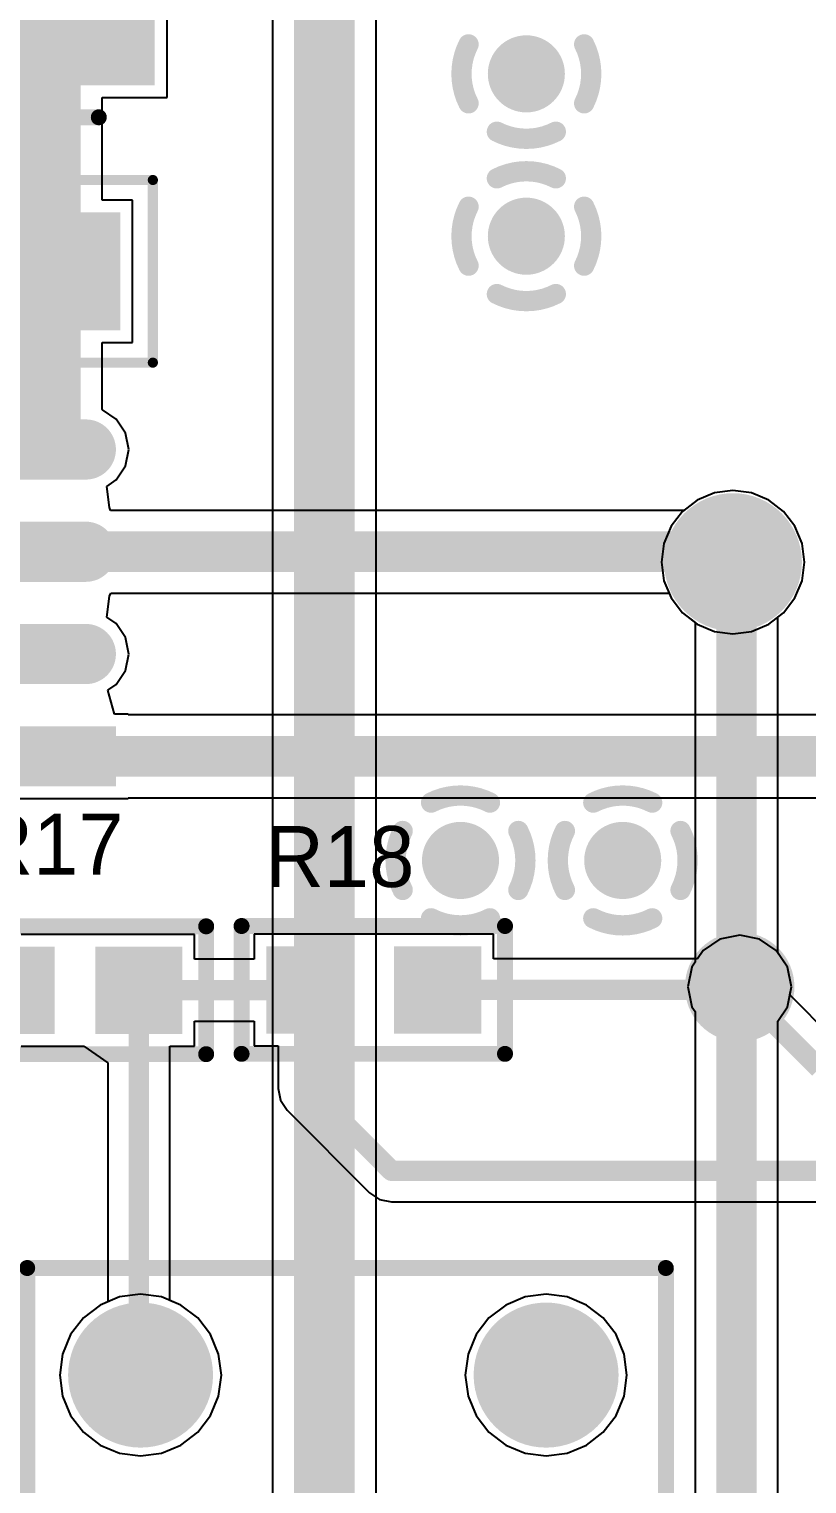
# Model space of a CAD drawing. Header units: millimetres. Extents: x 6.83 to 16.18, y 4.59 to 12.3.
# Drawn here: x 10.779 to 11.163, y 8.978 to 9.695 of the extents above; entities that cross this region are included whole.
import ezdxf

# ---------------------------------------------------------------- set-up
doc = ezdxf.new("R2010")
doc.units = ezdxf.units.MM
doc.header["$MEASUREMENT"] = 0
for name, color, linetype in [('BottomLayer', 5, 'Continuous'), ('BottomSolder', 6, 'Continuous'), ('InternalPlane1', 76, 'Continuous'), ('InternalPlane2', 16, 'Continuous'), ('MultiLayer', 9, 'Continuous'), ('PadHoleLayer', 156, 'Continuous'), ('TopLayer', 1, 'Continuous'), ('TopOverlay', 2, 'Continuous'), ('TopPaste', 8, 'Continuous'), ('TopSolder', 216, 'Continuous'), ('ViaHoleLayer', 16, 'Continuous')]:
    doc.layers.add(name, color=color, linetype=linetype)

# ---------------------------------------------------------------- blocks, each defined once
blk = doc.blocks.new('6032_____50')
at = {"layer": 'TopLayer'}
for points in [[(-0.25773, -0.00028), (-0.16718, -0.00028), (-0.25773, 0.09028), (-0.16718, 0.09028)], [(-0.06482, -0.00028), (0.02573, -0.00028), (-0.06482, 0.09028), (0.02573, 0.09028)]]:
    blk.add_solid(points, dxfattribs=at)
at = {"layer": 'TopOverlay', "const_width": 0.00787}
for points in [[(-0.23411, 0.10996), (0.00211, 0.10996)], [(-0.23411, -0.01996), (0.00211, -0.01996)]]:
    blk.add_lwpolyline(points, dxfattribs=at)
at = {"layer": 'TopOverlay'}
for points, const_width in [([(-0.23608, 0.10996, 1), (-0.23214, 0.10996, 1)], 0.00394), ([(0.00014, 0.10996, 1), (0.00408, 0.10996, 1)], 0.00394), ([(-0.28134, 0.048, 1), (-0.29266, 0.048, 1)], 0.01), ([(-0.29516, 0.048, 1), (-0.29016, 0.048, 1)], 0.005), ([(-0.28384, 0.048, 1), (-0.27884, 0.048, 1)], 0.005), ([(-0.23608, -0.01996, 1), (-0.23214, -0.01996, 1)], 0.00394), ([(0.00014, -0.01996, 1), (0.00408, -0.01996, 1)], 0.00394)]:
    blk.add_lwpolyline(points, format="xyb", close=True, dxfattribs=dict(at, const_width=const_width))
at = {"layer": 'TopPaste'}
for points in [[(-0.25773, -0.00028), (-0.16718, -0.00028), (-0.25773, 0.09028), (-0.16718, 0.09028)], [(-0.06482, -0.00028), (0.02573, -0.00028), (-0.06482, 0.09028), (0.02573, 0.09028)]]:
    blk.add_solid(points, dxfattribs=at)
at = {"layer": 'TopSolder'}
for points in [[(-0.26173, -0.00428), (-0.16318, -0.00428), (-0.26173, 0.09428), (-0.16318, 0.09428)], [(-0.06882, -0.00428), (0.02973, -0.00428), (-0.06882, 0.09428), (0.02973, 0.09428)]]:
    blk.add_solid(points, dxfattribs=at)
blk = doc.blocks.new('0805_51')
at = {"layer": 'TopLayer'}
for points in [[(-0.057, 0.05), (-0.117, 0.05), (-0.057, 0), (-0.117, 0)], [(0.033, 0.05), (-0.027, 0.05), (0.033, 0), (-0.027, 0)]]:
    blk.add_solid(points, dxfattribs=at)
at = {"layer": 'TopOverlay', "const_width": 0.005}
for points in [[(-0.137, 0.07), (-0.137, -0.02)], [(-0.062, 0.07), (-0.137, 0.07)], [(0.053, 0.07), (-0.022, 0.07)], [(0.053, 0.07), (0.053, -0.02)], [(-0.062, -0.02), (-0.137, -0.02)], [(0.053, -0.02), (-0.022, -0.02)]]:
    blk.add_lwpolyline(points, dxfattribs=at)
at = {"layer": 'TopOverlay', "const_width": 0.0025}
for points in [[(-0.13825, 0.07, 1), (-0.13575, 0.07, 1)], [(-0.13825, 0.07, 1), (-0.13575, 0.07, 1)], [(-0.06325, 0.07, 1), (-0.06075, 0.07, 1)], [(-0.02325, 0.07, 1), (-0.02075, 0.07, 1)], [(0.05175, 0.07, 1), (0.05425, 0.07, 1)], [(0.05175, 0.07, 1), (0.05425, 0.07, 1)], [(-0.13825, -0.02, 1), (-0.13575, -0.02, 1)], [(-0.13825, -0.02, 1), (-0.13575, -0.02, 1)], [(-0.06325, -0.02, 1), (-0.06075, -0.02, 1)], [(-0.02325, -0.02, 1), (-0.02075, -0.02, 1)], [(0.05175, -0.02, 1), (0.05425, -0.02, 1)], [(0.05175, -0.02, 1), (0.05425, -0.02, 1)]]:
    blk.add_lwpolyline(points, format="xyb", close=True, dxfattribs=at)
at = {"layer": 'TopPaste'}
for points in [[(-0.057, 0.05), (-0.117, 0.05), (-0.057, 0), (-0.117, 0)], [(0.033, 0.05), (-0.027, 0.05), (0.033, 0), (-0.027, 0)]]:
    blk.add_solid(points, dxfattribs=at)
at = {"layer": 'TopSolder'}
for points in [[(-0.053, 0.054), (-0.121, 0.054), (-0.053, -0.004), (-0.121, -0.004)], [(0.037, 0.054), (-0.031, 0.054), (0.037, -0.004), (-0.031, -0.004)]]:
    blk.add_solid(points, dxfattribs=at)
blk = doc.blocks.new('SO_8N_134')
at = {"layer": 'TopLayer', "const_width": 0.02165}
for points in [[(0.07605, 0.13), (0.04102, 0.13)], [(-0.14048, 0.07961), (-0.17552, 0.07961)], [(0.07605, 0.07961), (0.04102, 0.07961)], [(-0.14048, 0.02921), (-0.17552, 0.02921)], [(0.07605, 0.02921), (0.04102, 0.02921)], [(-0.14048, -0.02118), (-0.17552, -0.02118)], [(0.07605, -0.02118), (0.04102, -0.02118)]]:
    blk.add_lwpolyline(points, dxfattribs=at)
at = {"layer": 'TopLayer', "const_width": 0.01083}
for points in [[(0.0356, 0.13, 1), (0.04643, 0.13, 1)], [(0.07064, 0.13, 1), (0.08147, 0.13, 1)], [(-0.18093, 0.07961, 1), (-0.17011, 0.07961, 1)], [(-0.14589, 0.07961, 1), (-0.13507, 0.07961, 1)], [(0.0356, 0.07961, 1), (0.04643, 0.07961, 1)], [(0.07064, 0.07961, 1), (0.08147, 0.07961, 1)], [(-0.18093, 0.02921, 1), (-0.17011, 0.02921, 1)], [(-0.14589, 0.02921, 1), (-0.13507, 0.02921, 1)], [(0.0356, 0.02921, 1), (0.04643, 0.02921, 1)], [(0.07064, 0.02921, 1), (0.08147, 0.02921, 1)], [(-0.18093, -0.02118, 1), (-0.17011, -0.02118, 1)], [(-0.14589, -0.02118, 1), (-0.13507, -0.02118, 1)], [(0.0356, -0.02118, 1), (0.04643, -0.02118, 1)], [(0.07064, -0.02118, 1), (0.08147, -0.02118, 1)]]:
    blk.add_lwpolyline(points, format="xyb", close=True, dxfattribs=at)
at = {"layer": 'TopLayer'}
blk.add_solid([(-0.18635, 0.11917), (-0.12965, 0.11917), (-0.18635, 0.14083), (-0.12965, 0.14083)], dxfattribs=at)
at = {"layer": 'TopOverlay', "const_width": 0.00787}
for points in [[(-0.09678, 0.1552), (-0.09678, -0.04638)], [(-0.06233, 0.1552), (-0.09678, 0.1552)], [(-0.00268, 0.1552), (-0.03713, 0.1552)], [(-0.00268, 0.1552), (-0.00268, -0.04638)], [(-0.00268, -0.04638), (-0.09678, -0.04638)]]:
    blk.add_lwpolyline(points, dxfattribs=at)
at = {"layer": 'TopOverlay', "const_width": 0.00394}
for points in [[(-0.09875, 0.1552, 1), (-0.09481, 0.1552, 1)], [(-0.09875, 0.1552, 1), (-0.09481, 0.1552, 1)], [(-0.0643, 0.1552, 1), (-0.06036, 0.1552, 1)], [(-0.0643, 0.1552, 1), (-0.06036, 0.1552, 1)], [(-0.0391, 0.1552, 1), (-0.03517, 0.1552, 1)], [(-0.0391, 0.1552, 1), (-0.03517, 0.1552, 1)], [(-0.00465, 0.1552, 1), (-0.00072, 0.1552, 1)], [(-0.00465, 0.1552, 1), (-0.00072, 0.1552, 1)], [(-0.09875, -0.04638, 1), (-0.09481, -0.04638, 1)], [(-0.09875, -0.04638, 1), (-0.09481, -0.04638, 1)], [(-0.00465, -0.04638, 1), (-0.00072, -0.04638, 1)], [(-0.00465, -0.04638, 1), (-0.00072, -0.04638, 1)]]:
    blk.add_lwpolyline(points, format="xyb", close=True, dxfattribs=at)
at = {"layer": 'TopOverlay', "const_width": 0.00787}
blk.add_lwpolyline([(-0.03713, 0.1552, -1), (-0.06233, 0.1552)], format="xyb", dxfattribs=at)
at = {"layer": 'TopPaste', "const_width": 0.02165}
for points in [[(0.07605, 0.13), (0.04102, 0.13)], [(-0.14048, 0.07961), (-0.17552, 0.07961)], [(0.07605, 0.07961), (0.04102, 0.07961)], [(-0.14048, 0.02921), (-0.17552, 0.02921)], [(0.07605, 0.02921), (0.04102, 0.02921)], [(-0.14048, -0.02118), (-0.17552, -0.02118)], [(0.07605, -0.02118), (0.04102, -0.02118)]]:
    blk.add_lwpolyline(points, dxfattribs=at)
at = {"layer": 'TopPaste', "const_width": 0.01083}
for points in [[(0.0356, 0.13, 1), (0.04643, 0.13, 1)], [(0.07064, 0.13, 1), (0.08147, 0.13, 1)], [(-0.18093, 0.07961, 1), (-0.17011, 0.07961, 1)], [(-0.14589, 0.07961, 1), (-0.13507, 0.07961, 1)], [(0.0356, 0.07961, 1), (0.04643, 0.07961, 1)], [(0.07064, 0.07961, 1), (0.08147, 0.07961, 1)], [(-0.18093, 0.02921, 1), (-0.17011, 0.02921, 1)], [(-0.14589, 0.02921, 1), (-0.13507, 0.02921, 1)], [(0.0356, 0.02921, 1), (0.04643, 0.02921, 1)], [(0.07064, 0.02921, 1), (0.08147, 0.02921, 1)], [(-0.18093, -0.02118, 1), (-0.17011, -0.02118, 1)], [(-0.14589, -0.02118, 1), (-0.13507, -0.02118, 1)], [(0.0356, -0.02118, 1), (0.04643, -0.02118, 1)], [(0.07064, -0.02118, 1), (0.08147, -0.02118, 1)]]:
    blk.add_lwpolyline(points, format="xyb", close=True, dxfattribs=at)
at = {"layer": 'TopPaste'}
blk.add_solid([(-0.18635, 0.11917), (-0.12965, 0.11917), (-0.18635, 0.14083), (-0.12965, 0.14083)], dxfattribs=at)
at = {"layer": 'TopSolder', "const_width": 0.02965}
for points in [[(0.07605, 0.13), (0.04102, 0.13)], [(-0.14048, 0.07961), (-0.17552, 0.07961)], [(0.07605, 0.07961), (0.04102, 0.07961)], [(-0.14048, 0.02921), (-0.17552, 0.02921)], [(0.07605, 0.02921), (0.04102, 0.02921)], [(-0.14048, -0.02118), (-0.17552, -0.02118)], [(0.07605, -0.02118), (0.04102, -0.02118)]]:
    blk.add_lwpolyline(points, dxfattribs=at)
at = {"layer": 'TopSolder', "const_width": 0.01483}
for points in [[(0.0336, 0.13, 1), (0.04843, 0.13, 1)], [(0.06864, 0.13, 1), (0.08347, 0.13, 1)], [(-0.18293, 0.07961, 1), (-0.16811, 0.07961, 1)], [(-0.14789, 0.07961, 1), (-0.13307, 0.07961, 1)], [(0.0336, 0.07961, 1), (0.04843, 0.07961, 1)], [(0.06864, 0.07961, 1), (0.08347, 0.07961, 1)], [(-0.18293, 0.02921, 1), (-0.16811, 0.02921, 1)], [(-0.14789, 0.02921, 1), (-0.13307, 0.02921, 1)], [(0.0336, 0.02921, 1), (0.04843, 0.02921, 1)], [(0.06864, 0.02921, 1), (0.08347, 0.02921, 1)], [(-0.18293, -0.02118, 1), (-0.16811, -0.02118, 1)], [(-0.14789, -0.02118, 1), (-0.13307, -0.02118, 1)], [(0.0336, -0.02118, 1), (0.04843, -0.02118, 1)], [(0.06864, -0.02118, 1), (0.08347, -0.02118, 1)]]:
    blk.add_lwpolyline(points, format="xyb", close=True, dxfattribs=at)
at = {"layer": 'TopSolder'}
blk.add_solid([(-0.19035, 0.11517), (-0.12565, 0.11517), (-0.19035, 0.14483), (-0.12565, 0.14483)], dxfattribs=at)
blk = doc.blocks.new('0603_143')
at = {"layer": 'TopLayer'}
for points in [[(0.02175, -0.04726), (0.02175, -0.01226), (-0.01325, -0.04726), (-0.01325, -0.01226)], [(0.02175, -0.11026), (0.02175, -0.07526), (-0.01325, -0.11026), (-0.01325, -0.07526)]]:
    blk.add_solid(points, dxfattribs=at)
at = {"layer": 'TopOverlay', "const_width": 0.00787}
for points in [[(-0.02724, 0.00394), (-0.02724, -0.12598)], [(-0.02724, 0.00394), (0.03575, 0.00394)], [(0.03575, 0.00394), (0.03575, -0.12598)], [(-0.02724, -0.12598), (0.03575, -0.12598)]]:
    blk.add_lwpolyline(points, dxfattribs=at)
at = {"layer": 'TopOverlay', "const_width": 0.00394}
for points in [[(-0.02921, 0.00394, 1), (-0.02528, 0.00394, 1)], [(-0.02921, 0.00394, 1), (-0.02528, 0.00394, 1)], [(0.03378, 0.00394, 1), (0.03772, 0.00394, 1)], [(0.03378, 0.00394, 1), (0.03772, 0.00394, 1)], [(-0.02921, -0.12598, 1), (-0.02528, -0.12598, 1)], [(-0.02921, -0.12598, 1), (-0.02528, -0.12598, 1)], [(0.03378, -0.12598, 1), (0.03772, -0.12598, 1)], [(0.03378, -0.12598, 1), (0.03772, -0.12598, 1)]]:
    blk.add_lwpolyline(points, format="xyb", close=True, dxfattribs=at)
at = {"layer": 'TopPaste'}
for points in [[(0.02175, -0.04726), (0.02175, -0.01226), (-0.01325, -0.04726), (-0.01325, -0.01226)], [(0.02175, -0.11026), (0.02175, -0.07526), (-0.01325, -0.11026), (-0.01325, -0.07526)]]:
    blk.add_solid(points, dxfattribs=at)
at = {"layer": 'TopSolder'}
for points in [[(0.02575, -0.05126), (0.02575, -0.00826), (-0.01725, -0.05126), (-0.01725, -0.00826)], [(0.02575, -0.11426), (0.02575, -0.07126), (-0.01725, -0.11426), (-0.01725, -0.07126)]]:
    blk.add_solid(points, dxfattribs=at)
blk = doc.blocks.new('0603_144')
at = {"layer": 'TopLayer'}
for points in [[(0.02175, -0.04726), (0.02175, -0.01226), (-0.01325, -0.04726), (-0.01325, -0.01226)], [(0.02175, -0.11026), (0.02175, -0.07526), (-0.01325, -0.11026), (-0.01325, -0.07526)]]:
    blk.add_solid(points, dxfattribs=at)
at = {"layer": 'TopOverlay', "const_width": 0.00787}
for points in [[(-0.02724, 0.00394), (-0.02724, -0.12598)], [(-0.02724, 0.00394), (0.03575, 0.00394)], [(0.03575, 0.00394), (0.03575, -0.12598)], [(-0.02724, -0.12598), (0.03575, -0.12598)]]:
    blk.add_lwpolyline(points, dxfattribs=at)
at = {"layer": 'TopOverlay', "const_width": 0.00394}
for points in [[(-0.02921, 0.00394, 1), (-0.02528, 0.00394, 1)], [(-0.02921, 0.00394, 1), (-0.02528, 0.00394, 1)], [(0.03378, 0.00394, 1), (0.03772, 0.00394, 1)], [(0.03378, 0.00394, 1), (0.03772, 0.00394, 1)], [(-0.02921, -0.12598, 1), (-0.02528, -0.12598, 1)], [(-0.02921, -0.12598, 1), (-0.02528, -0.12598, 1)], [(0.03378, -0.12598, 1), (0.03772, -0.12598, 1)], [(0.03378, -0.12598, 1), (0.03772, -0.12598, 1)]]:
    blk.add_lwpolyline(points, format="xyb", close=True, dxfattribs=at)
at = {"layer": 'TopPaste'}
for points in [[(0.02175, -0.04726), (0.02175, -0.01226), (-0.01325, -0.04726), (-0.01325, -0.01226)], [(0.02175, -0.11026), (0.02175, -0.07526), (-0.01325, -0.11026), (-0.01325, -0.07526)]]:
    blk.add_solid(points, dxfattribs=at)
at = {"layer": 'TopSolder'}
for points in [[(0.02575, -0.05126), (0.02575, -0.00826), (-0.01725, -0.05126), (-0.01725, -0.00826)], [(0.02575, -0.11426), (0.02575, -0.07126), (-0.01725, -0.11426), (-0.01725, -0.07126)]]:
    blk.add_solid(points, dxfattribs=at)
blk = doc.blocks.new('R_____OMRON5V_195')
at = {"layer": 'BottomLayer', "const_width": 0.02953}
for points in [[(0.18524, 0, 1), (0.21476, 0, 1)], [(-0.01476, -0.1, 1), (0.01476, -0.1, 1)], [(0.18524, -0.1, 1), (0.21476, -0.1, 1)], [(-0.01476, -0.4, 1), (0.01476, -0.4, 1)], [(0.18524, -0.4, 1), (0.21476, -0.4, 1)]]:
    blk.add_lwpolyline(points, format="xyb", close=True, dxfattribs=at)
at = {"layer": 'BottomLayer'}
blk.add_solid([(-0.02953, -0.02953), (0.02953, -0.02953), (-0.02953, 0.02953), (0.02953, 0.02953)], dxfattribs=at)
at = {"layer": 'BottomSolder', "const_width": 0.03353}
for points in [[(0.18324, 0, 1), (0.21676, 0, 1)], [(-0.01676, -0.1, 1), (0.01676, -0.1, 1)], [(0.18324, -0.1, 1), (0.21676, -0.1, 1)], [(-0.01676, -0.4, 1), (0.01676, -0.4, 1)], [(0.18324, -0.4, 1), (0.21676, -0.4, 1)]]:
    blk.add_lwpolyline(points, format="xyb", close=True, dxfattribs=at)
at = {"layer": 'BottomSolder'}
blk.add_solid([(-0.03353, -0.03353), (0.03353, -0.03353), (-0.03353, 0.03353), (0.03353, 0.03353)], dxfattribs=at)
at = {"layer": 'InternalPlane1'}
for points, const_width in [([(-0.01689, 0, 1), (0.01689, 0, 1)], 0.03378), ([(0.18311, 0, 1), (0.21689, 0, 1)], 0.03378), ([(-0.01787, -0.1, 1), (0.01787, -0.1, 1)], 0.03575), ([(0.18213, -0.1, 1), (0.21787, -0.1, 1)], 0.03575), ([(-0.01787, -0.4, 1), (0.01787, -0.4, 1)], 0.03575), ([(0.18213, -0.4, 1), (0.21787, -0.4, 1)], 0.03575)]:
    blk.add_lwpolyline(points, format="xyb", close=True, dxfattribs=dict(at, const_width=const_width))
at = {"layer": 'InternalPlane2'}
for points, const_width in [([(-0.01689, 0, 1), (0.01689, 0, 1)], 0.03378), ([(0.18311, 0, 1), (0.21689, 0, 1)], 0.03378), ([(-0.01787, -0.1, 1), (0.01787, -0.1, 1)], 0.03575), ([(0.18213, -0.1, 1), (0.21787, -0.1, 1)], 0.03575), ([(-0.01787, -0.4, 1), (0.01787, -0.4, 1)], 0.03575), ([(0.18213, -0.4, 1), (0.21787, -0.4, 1)], 0.03575)]:
    blk.add_lwpolyline(points, format="xyb", close=True, dxfattribs=dict(at, const_width=const_width))
at = {"layer": 'MultiLayer', "const_width": 0.02953}
for points in [[(0.18524, 0, 1), (0.21476, 0, 1)], [(-0.01476, -0.1, 1), (0.01476, -0.1, 1)], [(0.18524, -0.1, 1), (0.21476, -0.1, 1)], [(-0.01476, -0.4, 1), (0.01476, -0.4, 1)], [(0.18524, -0.4, 1), (0.21476, -0.4, 1)]]:
    blk.add_lwpolyline(points, format="xyb", close=True, dxfattribs=at)
at = {"layer": 'MultiLayer'}
blk.add_solid([(-0.02953, -0.02953), (0.02953, -0.02953), (-0.02953, 0.02953), (0.02953, 0.02953)], dxfattribs=at)
at = {"layer": 'PadHoleLayer'}
for points, const_width in [([(-0.00689, 0, 1), (0.00689, 0, 1)], 0.01378), ([(0.19311, 0, 1), (0.20689, 0, 1)], 0.01378), ([(-0.00787, -0.1, 1), (0.00787, -0.1, 1)], 0.01575), ([(0.19213, -0.1, 1), (0.20787, -0.1, 1)], 0.01575), ([(-0.00787, -0.4, 1), (0.00787, -0.4, 1)], 0.01575), ([(0.19213, -0.4, 1), (0.20787, -0.4, 1)], 0.01575)]:
    blk.add_lwpolyline(points, format="xyb", close=True, dxfattribs=dict(at, const_width=const_width))
at = {"layer": 'TopLayer', "const_width": 0.02953}
for points in [[(0.18524, 0, 1), (0.21476, 0, 1)], [(-0.01476, -0.1, 1), (0.01476, -0.1, 1)], [(0.18524, -0.1, 1), (0.21476, -0.1, 1)], [(-0.01476, -0.4, 1), (0.01476, -0.4, 1)], [(0.18524, -0.4, 1), (0.21476, -0.4, 1)]]:
    blk.add_lwpolyline(points, format="xyb", close=True, dxfattribs=at)
at = {"layer": 'TopLayer'}
blk.add_solid([(-0.02953, -0.02953), (0.02953, -0.02953), (-0.02953, 0.02953), (0.02953, 0.02953)], dxfattribs=at)
at = {"layer": 'TopOverlay', "const_width": 0.00787}
for points in [[(0.25591, 0.05906), (-0.05906, 0.05906)], [(-0.05906, 0.05906), (-0.05906, -0.45276)], [(0.25591, 0.05906), (0.25591, -0.45276)], [(0.25591, -0.45276), (-0.05906, -0.45276)]]:
    blk.add_lwpolyline(points, dxfattribs=at)
at = {"layer": 'TopOverlay', "const_width": 0.00394}
for points in [[(-0.06102, 0.05906, 1), (-0.05709, 0.05906, 1)], [(-0.06102, 0.05906, 1), (-0.05709, 0.05906, 1)], [(0.25394, 0.05906, 1), (0.25787, 0.05906, 1)], [(0.25394, 0.05906, 1), (0.25787, 0.05906, 1)], [(-0.06102, -0.45276, 1), (-0.05709, -0.45276, 1)], [(-0.06102, -0.45276, 1), (-0.05709, -0.45276, 1)], [(0.25394, -0.45276, 1), (0.25787, -0.45276, 1)], [(0.25394, -0.45276, 1), (0.25787, -0.45276, 1)]]:
    blk.add_lwpolyline(points, format="xyb", close=True, dxfattribs=at)
at = {"layer": 'TopSolder', "const_width": 0.03353}
for points in [[(0.18324, 0, 1), (0.21676, 0, 1)], [(-0.01676, -0.1, 1), (0.01676, -0.1, 1)], [(0.18324, -0.1, 1), (0.21676, -0.1, 1)], [(-0.01676, -0.4, 1), (0.01676, -0.4, 1)], [(0.18324, -0.4, 1), (0.21676, -0.4, 1)]]:
    blk.add_lwpolyline(points, format="xyb", close=True, dxfattribs=at)
at = {"layer": 'TopSolder'}
blk.add_solid([(-0.03353, -0.03353), (0.03353, -0.03353), (-0.03353, 0.03353), (0.03353, 0.03353)], dxfattribs=at)

msp = doc.modelspace()

# ---------------------------------------------------------------- linework, layer by layer
at = {"layer": 'BottomLayer'}
for p, q in [((10.8996, 10.60803), (10.8996, 7.50823)), ((10.95058, 7.50918), (10.95058, 10.60803)), ((11.11749, 9.46676), (11.10898, 9.46324)), ((11.12663, 9.46797), (11.11749, 9.46676)), ((11.13577, 9.46676), (11.12663, 9.46797)), ((11.14428, 9.46324), (11.13577, 9.46676)), ((11.10167, 9.45763), (11.09606, 9.45032)), ((11.10898, 9.46324), (11.10167, 9.45763)), ((11.15159, 9.45763), (11.14428, 9.46324)), ((11.1572, 9.45032), (11.15159, 9.45763)), ((11.09606, 9.45032), (11.09253, 9.4418)), ((11.16073, 9.4418), (11.1572, 9.45032)), ((11.09253, 9.4418), (11.09133, 9.43266)), ((11.16193, 9.43266), (11.16073, 9.4418)), ((11.09133, 9.43266), (11.09253, 9.42353)), ((11.16073, 9.42353), (11.16193, 9.43266)), ((11.09253, 9.42353), (11.09606, 9.41501)), ((11.1572, 9.41501), (11.16073, 9.42353)), ((11.09606, 9.41501), (11.10167, 9.4077)), ((11.15159, 9.4077), (11.1572, 9.41501)), ((11.10167, 9.4077), (11.10798, 9.40286)), ((11.14876, 9.40553), (11.15159, 9.4077)), ((11.10798, 9.40286), (11.10798, 9.2355)), ((11.14876, 9.24013), (11.14876, 9.40553)), ((11.10798, 9.2355), (11.10637, 9.23309)), ((11.15347, 9.23309), (11.14876, 9.24013)), ((11.10637, 9.23309), (11.10443, 9.22333)), ((11.15541, 9.22333), (11.15347, 9.23309)), ((11.10443, 9.22333), (11.10637, 9.21358)), ((11.15347, 9.21358), (11.15541, 9.22333)), ((11.10637, 9.21358), (11.10798, 9.21117)), ((11.14876, 9.20654), (11.15347, 9.21358)), ((11.10798, 9.21117), (11.10798, 8.72269)), ((11.14876, 8.71424), (11.14876, 9.20654)), ((10.82414, 9.07056), (10.81452, 9.06658)), ((10.83446, 9.07192), (10.82414, 9.07056)), ((10.84477, 9.07056), (10.83446, 9.07192)), ((10.85439, 9.06658), (10.84477, 9.07056)), ((11.02414, 9.07056), (11.01452, 9.06658)), ((11.03446, 9.07192), (11.02414, 9.07056)), ((11.04477, 9.07056), (11.03446, 9.07192)), ((11.05439, 9.06658), (11.04477, 9.07056)), ((10.81452, 9.06658), (10.80626, 9.06024)), ((10.86265, 9.06024), (10.85439, 9.06658)), ((11.01452, 9.06658), (11.00626, 9.06024)), ((11.06265, 9.06024), (11.05439, 9.06658)), ((10.80626, 9.06024), (10.79993, 9.05198)), ((10.86898, 9.05198), (10.86265, 9.06024)), ((11.00626, 9.06024), (10.99993, 9.05198)), ((11.06898, 9.05198), (11.06265, 9.06024)), ((10.79993, 9.05198), (10.79595, 9.04237)), ((10.87297, 9.04237), (10.86898, 9.05198)), ((10.99993, 9.05198), (10.99595, 9.04237)), ((11.07297, 9.04237), (11.06898, 9.05198)), ((10.79595, 9.04237), (10.79459, 9.03205)), ((10.87432, 9.03205), (10.87297, 9.04237)), ((10.99595, 9.04237), (10.99459, 9.03205)), ((11.07432, 9.03205), (11.07297, 9.04237)), ((10.79459, 9.03205), (10.79595, 9.02173)), ((10.87297, 9.02173), (10.87432, 9.03205)), ((10.99459, 9.03205), (10.99595, 9.02173)), ((11.07297, 9.02173), (11.07432, 9.03205)), ((10.79595, 9.02173), (10.79993, 9.01211)), ((10.86898, 9.01211), (10.87297, 9.02173)), ((10.99595, 9.02173), (10.99993, 9.01211)), ((11.06898, 9.01211), (11.07297, 9.02173)), ((10.79993, 9.01211), (10.80626, 9.00386)), ((10.86265, 9.00386), (10.86898, 9.01211)), ((10.99993, 9.01211), (11.00626, 9.00386)), ((11.06265, 9.00386), (11.06898, 9.01211)), ((10.80626, 9.00386), (10.81452, 8.99752)), ((10.81452, 8.99752), (10.82414, 8.99354)), ((10.84477, 8.99354), (10.85439, 8.99752)), ((10.85439, 8.99752), (10.86265, 9.00386)), ((11.00626, 9.00386), (11.01452, 8.99752)), ((11.01452, 8.99752), (11.02414, 8.99354)), ((11.04477, 8.99354), (11.05439, 8.99752)), ((11.05439, 8.99752), (11.06265, 9.00386)), ((10.82414, 8.99354), (10.83446, 8.99218)), ((10.83446, 8.99218), (10.84477, 8.99354)), ((11.02414, 8.99354), (11.03446, 8.99218)), ((11.03446, 8.99218), (11.04477, 8.99354))]:
    msp.add_line(p, q, dxfattribs=at)
for points, const_width in [([(10.92509, 5.33032), (10.92509, 10.63231)], 0.03), ([(11.12837, 8.71424), (11.12837, 9.43815)], 0.02)]:
    msp.add_lwpolyline(points, dxfattribs=dict(at, const_width=const_width))
for points, const_width in [([(11.01722, 9.67329, 1), (11.03222, 9.67329, 1)], 0.015), ([(11.01722, 9.59329, 1), (11.03222, 9.59329, 1)], 0.015), ([(11.11413, 9.43266, 1), (11.13913, 9.43266, 1)], 0.025), ([(11.12337, 9.43815, 1), (11.13337, 9.43815, 1)], 0.01), ([(10.98474, 9.28566, 1), (10.99974, 9.28566, 1)], 0.015), ([(11.06474, 9.28566, 1), (11.07974, 9.28566, 1)], 0.015), ([(11.12242, 9.22333, 1), (11.13742, 9.22333, 1)], 0.015)]:
    msp.add_lwpolyline(points, format="xyb", close=True, dxfattribs=dict(at, const_width=const_width))
at = {"layer": 'BottomSolder'}
for points, const_width in [([(11.01522, 9.67329, 1), (11.03422, 9.67329, 1)], 0.019), ([(11.01522, 9.59329, 1), (11.03422, 9.59329, 1)], 0.019), ([(11.11213, 9.43266, 1), (11.14113, 9.43266, 1)], 0.029), ([(10.98274, 9.28566, 1), (11.00174, 9.28566, 1)], 0.019), ([(11.06274, 9.28566, 1), (11.08174, 9.28566, 1)], 0.019), ([(11.12042, 9.22333, 1), (11.13942, 9.22333, 1)], 0.019)]:
    msp.add_lwpolyline(points, format="xyb", close=True, dxfattribs=dict(at, const_width=const_width))
at = {"layer": 'InternalPlane1', "const_width": 0.01}
for points in [[(10.99621, 9.65877, -0.240079), (10.99621, 9.68782)], [(11.05323, 9.68782, -0.240079), (11.05323, 9.65877)], [(11.03925, 9.64478, -0.240079), (11.01019, 9.64478)], [(11.01019, 9.62181, -0.240079), (11.03925, 9.62181)], [(10.99621, 9.57877, -0.240079), (10.99621, 9.60782)], [(11.05323, 9.60782, -0.240079), (11.05323, 9.57877)], [(11.03925, 9.56478, -0.240079), (11.01019, 9.56478)], [(10.97772, 9.31417, -0.240079), (11.00677, 9.31417)], [(11.05772, 9.31417, -0.240079), (11.08677, 9.31417)], [(10.96373, 9.27113, -0.240079), (10.96373, 9.30019)], [(11.02076, 9.30019, -0.240079), (11.02076, 9.27113)], [(11.04373, 9.27113, -0.240079), (11.04373, 9.30019)], [(11.10076, 9.30019, -0.240079), (11.10076, 9.27113)], [(11.00677, 9.25715, -0.240079), (10.97772, 9.25715)], [(11.08677, 9.25715, -0.240079), (11.05772, 9.25715)]]:
    msp.add_lwpolyline(points, format="xyb", dxfattribs=at)
at = {"layer": 'InternalPlane1'}
for points, const_width in [([(10.99371, 9.68782, 1), (10.99871, 9.68782, 1)], 0.005), ([(11.05073, 9.68782, 1), (11.05573, 9.68782, 1)], 0.005), ([(10.99371, 9.65877, 1), (10.99871, 9.65877, 1)], 0.005), ([(11.05073, 9.65877, 1), (11.05573, 9.65877, 1)], 0.005), ([(11.00769, 9.64478, 1), (11.01269, 9.64478, 1)], 0.005), ([(11.03675, 9.64478, 1), (11.04175, 9.64478, 1)], 0.005), ([(11.00769, 9.62181, 1), (11.01269, 9.62181, 1)], 0.005), ([(11.03675, 9.62181, 1), (11.04175, 9.62181, 1)], 0.005), ([(10.99371, 9.60782, 1), (10.99871, 9.60782, 1)], 0.005), ([(11.05073, 9.60782, 1), (11.05573, 9.60782, 1)], 0.005), ([(10.99371, 9.57877, 1), (10.99871, 9.57877, 1)], 0.005), ([(11.05073, 9.57877, 1), (11.05573, 9.57877, 1)], 0.005), ([(11.00769, 9.56478, 1), (11.01269, 9.56478, 1)], 0.005), ([(11.03675, 9.56478, 1), (11.04175, 9.56478, 1)], 0.005), ([(11.10963, 9.43266, 1), (11.14363, 9.43266, 1)], 0.034), ([(10.97522, 9.31417, 1), (10.98022, 9.31417, 1)], 0.005), ([(11.00427, 9.31417, 1), (11.00927, 9.31417, 1)], 0.005), ([(11.05522, 9.31417, 1), (11.06022, 9.31417, 1)], 0.005), ([(11.08427, 9.31417, 1), (11.08927, 9.31417, 1)], 0.005), ([(10.96123, 9.30019, 1), (10.96623, 9.30019, 1)], 0.005), ([(11.01826, 9.30019, 1), (11.02326, 9.30019, 1)], 0.005), ([(11.04123, 9.30019, 1), (11.04623, 9.30019, 1)], 0.005), ([(11.09826, 9.30019, 1), (11.10326, 9.30019, 1)], 0.005), ([(10.96123, 9.27113, 1), (10.96623, 9.27113, 1)], 0.005), ([(11.01826, 9.27113, 1), (11.02326, 9.27113, 1)], 0.005), ([(11.04123, 9.27113, 1), (11.04623, 9.27113, 1)], 0.005), ([(11.09826, 9.27113, 1), (11.10326, 9.27113, 1)], 0.005), ([(10.97522, 9.25715, 1), (10.98022, 9.25715, 1)], 0.005), ([(11.00427, 9.25715, 1), (11.00927, 9.25715, 1)], 0.005), ([(11.05522, 9.25715, 1), (11.06022, 9.25715, 1)], 0.005), ([(11.08427, 9.25715, 1), (11.08927, 9.25715, 1)], 0.005), ([(11.11642, 9.22333, 1), (11.14342, 9.22333, 1)], 0.027)]:
    msp.add_lwpolyline(points, format="xyb", close=True, dxfattribs=dict(at, const_width=const_width))
at = {"layer": 'InternalPlane2', "const_width": 0.01}
for points in [[(10.99621, 9.65877, -0.240079), (10.99621, 9.68782)], [(11.05323, 9.68782, -0.240079), (11.05323, 9.65877)], [(11.03925, 9.64478, -0.240079), (11.01019, 9.64478)], [(11.01019, 9.62181, -0.240079), (11.03925, 9.62181)], [(10.99621, 9.57877, -0.240079), (10.99621, 9.60782)], [(11.05323, 9.60782, -0.240079), (11.05323, 9.57877)], [(11.03925, 9.56478, -0.240079), (11.01019, 9.56478)], [(10.97772, 9.31417, -0.240079), (11.00677, 9.31417)], [(11.05772, 9.31417, -0.240079), (11.08677, 9.31417)], [(10.96373, 9.27113, -0.240079), (10.96373, 9.30019)], [(11.02076, 9.30019, -0.240079), (11.02076, 9.27113)], [(11.04373, 9.27113, -0.240079), (11.04373, 9.30019)], [(11.10076, 9.30019, -0.240079), (11.10076, 9.27113)], [(11.00677, 9.25715, -0.240079), (10.97772, 9.25715)], [(11.08677, 9.25715, -0.240079), (11.05772, 9.25715)]]:
    msp.add_lwpolyline(points, format="xyb", dxfattribs=at)
at = {"layer": 'InternalPlane2'}
for points, const_width in [([(10.99371, 9.68782, 1), (10.99871, 9.68782, 1)], 0.005), ([(11.05073, 9.68782, 1), (11.05573, 9.68782, 1)], 0.005), ([(10.99371, 9.65877, 1), (10.99871, 9.65877, 1)], 0.005), ([(11.05073, 9.65877, 1), (11.05573, 9.65877, 1)], 0.005), ([(11.00769, 9.64478, 1), (11.01269, 9.64478, 1)], 0.005), ([(11.03675, 9.64478, 1), (11.04175, 9.64478, 1)], 0.005), ([(11.00769, 9.62181, 1), (11.01269, 9.62181, 1)], 0.005), ([(11.03675, 9.62181, 1), (11.04175, 9.62181, 1)], 0.005), ([(10.99371, 9.60782, 1), (10.99871, 9.60782, 1)], 0.005), ([(11.05073, 9.60782, 1), (11.05573, 9.60782, 1)], 0.005), ([(10.99371, 9.57877, 1), (10.99871, 9.57877, 1)], 0.005), ([(11.05073, 9.57877, 1), (11.05573, 9.57877, 1)], 0.005), ([(11.00769, 9.56478, 1), (11.01269, 9.56478, 1)], 0.005), ([(11.03675, 9.56478, 1), (11.04175, 9.56478, 1)], 0.005), ([(11.10963, 9.43266, 1), (11.14363, 9.43266, 1)], 0.034), ([(10.97522, 9.31417, 1), (10.98022, 9.31417, 1)], 0.005), ([(11.00427, 9.31417, 1), (11.00927, 9.31417, 1)], 0.005), ([(11.05522, 9.31417, 1), (11.06022, 9.31417, 1)], 0.005), ([(11.08427, 9.31417, 1), (11.08927, 9.31417, 1)], 0.005), ([(10.96123, 9.30019, 1), (10.96623, 9.30019, 1)], 0.005), ([(11.01826, 9.30019, 1), (11.02326, 9.30019, 1)], 0.005), ([(11.04123, 9.30019, 1), (11.04623, 9.30019, 1)], 0.005), ([(11.09826, 9.30019, 1), (11.10326, 9.30019, 1)], 0.005), ([(10.96123, 9.27113, 1), (10.96623, 9.27113, 1)], 0.005), ([(11.01826, 9.27113, 1), (11.02326, 9.27113, 1)], 0.005), ([(11.04123, 9.27113, 1), (11.04623, 9.27113, 1)], 0.005), ([(11.09826, 9.27113, 1), (11.10326, 9.27113, 1)], 0.005), ([(10.97522, 9.25715, 1), (10.98022, 9.25715, 1)], 0.005), ([(11.00427, 9.25715, 1), (11.00927, 9.25715, 1)], 0.005), ([(11.05522, 9.25715, 1), (11.06022, 9.25715, 1)], 0.005), ([(11.08427, 9.25715, 1), (11.08927, 9.25715, 1)], 0.005), ([(11.11642, 9.22333, 1), (11.14342, 9.22333, 1)], 0.027)]:
    msp.add_lwpolyline(points, format="xyb", close=True, dxfattribs=dict(at, const_width=const_width))
at = {"layer": 'MultiLayer'}
for points, const_width in [([(11.01722, 9.67329, 1), (11.03222, 9.67329, 1)], 0.015), ([(11.01722, 9.59329, 1), (11.03222, 9.59329, 1)], 0.015), ([(11.11413, 9.43266, 1), (11.13913, 9.43266, 1)], 0.025), ([(10.98474, 9.28566, 1), (10.99974, 9.28566, 1)], 0.015), ([(11.06474, 9.28566, 1), (11.07974, 9.28566, 1)], 0.015), ([(11.12242, 9.22333, 1), (11.13742, 9.22333, 1)], 0.015)]:
    msp.add_lwpolyline(points, format="xyb", close=True, dxfattribs=dict(at, const_width=const_width))
at = {"layer": 'TopLayer'}
for p, q in [((10.8475, 9.66157), (10.8475, 9.77213)), ((10.81546, 9.61098), (10.81546, 9.66157)), ((10.81546, 9.66157), (10.8475, 9.66157)), ((10.83053, 9.61098), (10.81546, 9.61098)), ((10.83053, 9.54098), (10.83053, 9.61098)), ((10.81546, 9.50782), (10.81546, 9.54098)), ((10.81546, 9.54098), (10.83053, 9.54098)), ((10.81561, 9.50779), (10.81546, 9.50782)), ((10.8225, 9.50319), (10.81561, 9.50779)), ((10.82711, 9.4963), (10.8225, 9.50319)), ((10.82872, 9.48817), (10.82711, 9.4963)), ((10.82711, 9.48005), (10.82872, 9.48817)), ((10.8225, 9.47316), (10.82711, 9.48005)), ((10.81775, 9.46998), (10.8225, 9.47316)), ((10.81915, 9.4596), (10.81775, 9.46998)), ((11.11749, 9.46676), (11.10898, 9.46324)), ((11.12663, 9.46797), (11.11749, 9.46676)), ((11.13577, 9.46676), (11.12663, 9.46797)), ((11.14428, 9.46324), (11.13577, 9.46676)), ((10.81971, 9.45817), (10.81915, 9.4596)), ((11.10238, 9.45817), (10.81971, 9.45817)), ((11.10898, 9.46324), (11.10238, 9.45817)), ((11.15159, 9.45763), (11.14428, 9.46324)), ((11.1572, 9.45032), (11.15159, 9.45763)), ((11.16073, 9.4418), (11.1572, 9.45032)), ((11.16193, 9.43266), (11.16073, 9.4418)), ((11.16073, 9.42353), (11.16193, 9.43266)), ((11.1572, 9.41501), (11.16073, 9.42353)), ((10.81775, 9.40558), (10.81916, 9.41598)), ((10.81916, 9.41598), (10.81972, 9.41739)), ((10.81972, 9.41739), (11.09508, 9.41739)), ((11.09508, 9.41739), (11.09606, 9.41501)), ((11.09606, 9.41501), (11.10167, 9.4077)), ((11.15159, 9.4077), (11.1572, 9.41501)), ((11.10167, 9.4077), (11.10898, 9.40209)), ((11.14428, 9.40209), (11.15159, 9.4077)), ((10.8225, 9.4024), (10.81775, 9.40558)), ((10.82711, 9.39551), (10.8225, 9.4024)), ((11.10898, 9.40209), (11.11749, 9.39856)), ((11.13577, 9.39856), (11.14428, 9.40209)), ((10.82872, 9.38739), (10.82711, 9.39551)), ((11.11749, 9.39856), (11.12663, 9.39736)), ((11.12663, 9.39736), (11.13577, 9.39856)), ((10.82711, 9.37926), (10.82872, 9.38739)), ((10.8225, 9.37237), (10.82711, 9.37926)), ((10.8184, 9.36963), (10.8225, 9.37237)), ((10.82153, 9.35782), (10.8184, 9.36963)), ((10.82831, 9.35782), (10.82153, 9.35782)), ((10.82831, 9.35739), (10.82831, 9.35782)), ((11.29395, 9.35739), (10.82831, 9.35739)), ((10.75162, 9.31617), (10.82831, 9.31617)), ((10.82831, 9.31617), (10.82831, 9.3166)), ((10.82831, 9.3166), (11.29395, 9.3166)), ((10.79429, 9.2492), (10.77561, 9.2492)), ((10.79811, 9.2492), (10.79429, 9.2492)), ((10.80992, 9.2492), (10.79811, 9.2492)), ((10.8611, 9.2492), (10.80992, 9.2492)), ((10.8611, 9.23699), (10.8611, 9.2492)), ((10.94165, 9.24935), (10.89047, 9.24935)), ((10.89047, 9.24935), (10.89047, 9.23699)), ((10.94547, 9.24935), (10.94165, 9.24935)), ((10.95728, 9.24935), (10.94547, 9.24935)), ((11.00846, 9.24935), (10.95728, 9.24935)), ((11.00846, 9.23715), (11.00846, 9.24935)), ((11.12992, 9.24882), (11.12016, 9.24688)), ((11.13967, 9.24688), (11.12992, 9.24882)), ((11.11189, 9.24136), (11.10908, 9.23715)), ((11.12016, 9.24688), (11.11189, 9.24136)), ((11.14794, 9.24136), (11.13967, 9.24688)), ((11.15347, 9.23309), (11.14794, 9.24136)), ((10.89047, 9.23699), (10.8611, 9.23699)), ((11.10908, 9.23715), (11.00846, 9.23715)), ((11.15541, 9.22333), (11.15347, 9.23309)), ((11.15462, 9.21936), (11.15541, 9.22333)), ((11.17558, 9.1984), (11.15462, 9.21936)), ((10.8611, 9.1942), (10.8611, 9.2064)), ((10.8611, 9.2064), (10.89047, 9.2064)), ((10.89047, 9.2064), (10.89047, 9.19435)), ((10.77561, 9.1942), (10.79429, 9.1942)), ((10.79429, 9.1942), (10.8065, 9.1942)), ((10.8065, 9.1942), (10.81831, 9.18593)), ((10.84889, 9.06885), (10.84889, 9.1942)), ((10.84889, 9.1942), (10.8611, 9.1942)), ((10.89047, 9.19435), (10.90227, 9.19435)), ((10.90227, 9.19435), (10.90227, 9.17336)), ((10.81831, 9.18593), (10.81831, 9.06814)), ((10.90227, 9.17336), (10.90344, 9.16751)), ((10.90344, 9.16751), (10.90675, 9.16254)), ((10.90675, 9.16254), (10.9474, 9.1219)), ((10.9474, 9.1219), (10.95236, 9.11858)), ((10.95236, 9.11858), (10.95821, 9.11742)), ((10.95821, 9.11742), (11.3693, 9.11742)), ((11.02414, 9.07056), (11.01452, 9.06658)), ((11.03446, 9.07192), (11.02414, 9.07056)), ((11.04477, 9.07056), (11.03446, 9.07192)), ((11.05439, 9.06658), (11.04477, 9.07056)), ((10.81452, 9.06658), (10.80626, 9.06024)), ((10.81831, 9.06814), (10.81452, 9.06658)), ((10.85439, 9.06658), (10.84889, 9.06885)), ((10.86265, 9.06024), (10.85439, 9.06658)), ((11.01452, 9.06658), (11.00626, 9.06024)), ((11.06265, 9.06024), (11.05439, 9.06658)), ((10.80626, 9.06024), (10.79993, 9.05198)), ((10.86898, 9.05198), (10.86265, 9.06024)), ((11.00626, 9.06024), (10.99993, 9.05198)), ((11.06898, 9.05198), (11.06265, 9.06024)), ((10.79993, 9.05198), (10.79595, 9.04237)), ((10.87297, 9.04237), (10.86898, 9.05198)), ((10.99993, 9.05198), (10.99595, 9.04237)), ((11.07297, 9.04237), (11.06898, 9.05198)), ((10.79595, 9.04237), (10.79459, 9.03205)), ((10.87432, 9.03205), (10.87297, 9.04237)), ((10.99595, 9.04237), (10.99459, 9.03205)), ((11.07432, 9.03205), (11.07297, 9.04237)), ((10.79459, 9.03205), (10.79595, 9.02173)), ((10.87297, 9.02173), (10.87432, 9.03205)), ((10.99459, 9.03205), (10.99595, 9.02173)), ((11.07297, 9.02173), (11.07432, 9.03205)), ((10.79595, 9.02173), (10.79993, 9.01211)), ((10.86898, 9.01211), (10.87297, 9.02173)), ((10.99595, 9.02173), (10.99993, 9.01211)), ((11.06898, 9.01211), (11.07297, 9.02173)), ((10.79993, 9.01211), (10.80626, 9.00386)), ((10.86265, 9.00386), (10.86898, 9.01211)), ((10.99993, 9.01211), (11.00626, 9.00386)), ((11.06265, 9.00386), (11.06898, 9.01211)), ((10.80626, 9.00386), (10.81452, 8.99752)), ((10.81452, 8.99752), (10.82414, 8.99354)), ((10.84477, 8.99354), (10.85439, 8.99752)), ((10.85439, 8.99752), (10.86265, 9.00386)), ((11.00626, 9.00386), (11.01452, 8.99752)), ((11.01452, 8.99752), (11.02414, 8.99354)), ((11.04477, 8.99354), (11.05439, 8.99752)), ((11.05439, 8.99752), (11.06265, 9.00386)), ((10.82414, 8.99354), (10.83446, 8.99218)), ((10.83446, 8.99218), (10.84477, 8.99354)), ((11.02414, 8.99354), (11.03446, 8.99218)), ((11.03446, 8.99218), (11.04477, 8.99354))]:
    msp.add_line(p, q, dxfattribs=at)
for points, const_width in [([(10.78997, 9.4902), (10.78997, 9.71991)], 0.03), ([(10.78997, 9.43778), (11.12997, 9.43778)], 0.02), ([(10.7198, 9.38739), (10.78997, 9.38739)], 0.02), ([(10.78997, 9.33699), (11.31975, 9.33699)], 0.02), ([(11.12978, 9.22257), (11.16924, 9.18311)], 0.01), ([(10.8336, 9.2217), (10.92157, 9.2217)], 0.01), ([(10.8336, 9.04119), (10.8336, 9.21634)], 0.01), ([(10.91757, 9.17336), (10.91757, 9.21789)], 0.01), ([(10.98096, 9.22185), (11.12429, 9.22185)], 0.01), ([(10.91757, 9.17336), (10.95821, 9.13271)], 0.01), ([(10.95821, 9.13271), (11.76279, 9.13271)], 0.01)]:
    msp.add_lwpolyline(points, dxfattribs=dict(at, const_width=const_width))
for points, const_width in [([(11.01722, 9.67329, 1), (11.03222, 9.67329, 1)], 0.015), ([(11.01722, 9.59329, 1), (11.03222, 9.59329, 1)], 0.015), ([(10.78247, 9.4902, 1), (10.79747, 9.4902, 1)], 0.015), ([(11.11413, 9.43266, 1), (11.13913, 9.43266, 1)], 0.025), ([(10.78497, 9.43778, 1), (10.79497, 9.43778, 1)], 0.01), ([(11.12497, 9.43778, 1), (11.13497, 9.43778, 1)], 0.01), ([(10.78497, 9.38739, 1), (10.79497, 9.38739, 1)], 0.01), ([(10.78497, 9.33699, 1), (10.79497, 9.33699, 1)], 0.01), ([(10.98474, 9.28566, 1), (10.99974, 9.28566, 1)], 0.015), ([(11.06474, 9.28566, 1), (11.07974, 9.28566, 1)], 0.015), ([(11.12242, 9.22333, 1), (11.13742, 9.22333, 1)], 0.015), ([(11.12728, 9.22257, 1), (11.13228, 9.22257, 1)], 0.005), ([(10.8311, 9.2217, 1), (10.8361, 9.2217, 1)], 0.005), ([(10.8311, 9.21634, 1), (10.8361, 9.21634, 1)], 0.005), ([(10.91507, 9.21789, 1), (10.92007, 9.21789, 1)], 0.005), ([(10.91907, 9.2217, 1), (10.92407, 9.2217, 1)], 0.005), ([(10.97846, 9.22185, 1), (10.98346, 9.22185, 1)], 0.005), ([(11.12179, 9.22185, 1), (11.12679, 9.22185, 1)], 0.005), ([(10.91507, 9.17336, 1), (10.92007, 9.17336, 1)], 0.005), ([(10.91507, 9.17336, 1), (10.92007, 9.17336, 1)], 0.005), ([(10.95571, 9.13271, 1), (10.96071, 9.13271, 1)], 0.005), ([(10.95571, 9.13271, 1), (10.96071, 9.13271, 1)], 0.005), ([(10.8311, 9.04119, 1), (10.8361, 9.04119, 1)], 0.005)]:
    msp.add_lwpolyline(points, format="xyb", close=True, dxfattribs=dict(at, const_width=const_width))
at = {"layer": 'TopSolder'}
for points, const_width in [([(11.01522, 9.67329, 1), (11.03422, 9.67329, 1)], 0.019), ([(11.01522, 9.59329, 1), (11.03422, 9.59329, 1)], 0.019), ([(11.11213, 9.43266, 1), (11.14113, 9.43266, 1)], 0.029), ([(10.98274, 9.28566, 1), (11.00174, 9.28566, 1)], 0.019), ([(11.06274, 9.28566, 1), (11.08174, 9.28566, 1)], 0.019), ([(11.12042, 9.22333, 1), (11.13942, 9.22333, 1)], 0.019)]:
    msp.add_lwpolyline(points, format="xyb", close=True, dxfattribs=dict(at, const_width=const_width))
at = {"layer": 'ViaHoleLayer'}
for points, const_width in [([(11.02122, 9.67329, 1), (11.02822, 9.67329, 1)], 0.007), ([(11.02122, 9.59329, 1), (11.02822, 9.59329, 1)], 0.007), ([(11.11963, 9.43266, 1), (11.13363, 9.43266, 1)], 0.014), ([(10.98874, 9.28566, 1), (10.99574, 9.28566, 1)], 0.007), ([(11.06874, 9.28566, 1), (11.07574, 9.28566, 1)], 0.007), ([(11.12642, 9.22333, 1), (11.13342, 9.22333, 1)], 0.007)]:
    msp.add_lwpolyline(points, format="xyb", close=True, dxfattribs=dict(at, const_width=const_width))

# ---------------------------------------------------------------- block references
for name, p, rotation in [('6032_____50', (10.81176, 9.67185), 360), ('0805_51', (10.70353, 9.60098), 180), ('SO_8N_134', (10.63197, 9.46699), 180), ('0603_144', (10.74084, 9.21744), 90), ('0603_143', (10.88821, 9.2176), 90), ('R_____OMRON5V_195', (11.03446, 8.63205), 180)]:
    msp.add_blockref(name, p, dxfattribs=dict(rotation=rotation))

# ---------------------------------------------------------------- texts
at = {"layer": 'TopOverlay'}
for s, p in [('R17', (10.75249, 9.27867)), ('R18', (10.8959, 9.27259))]:
    msp.add_text(s, height=0.03, dxfattribs=at).set_placement(p)

doc.saveas('drawing.dxf')
